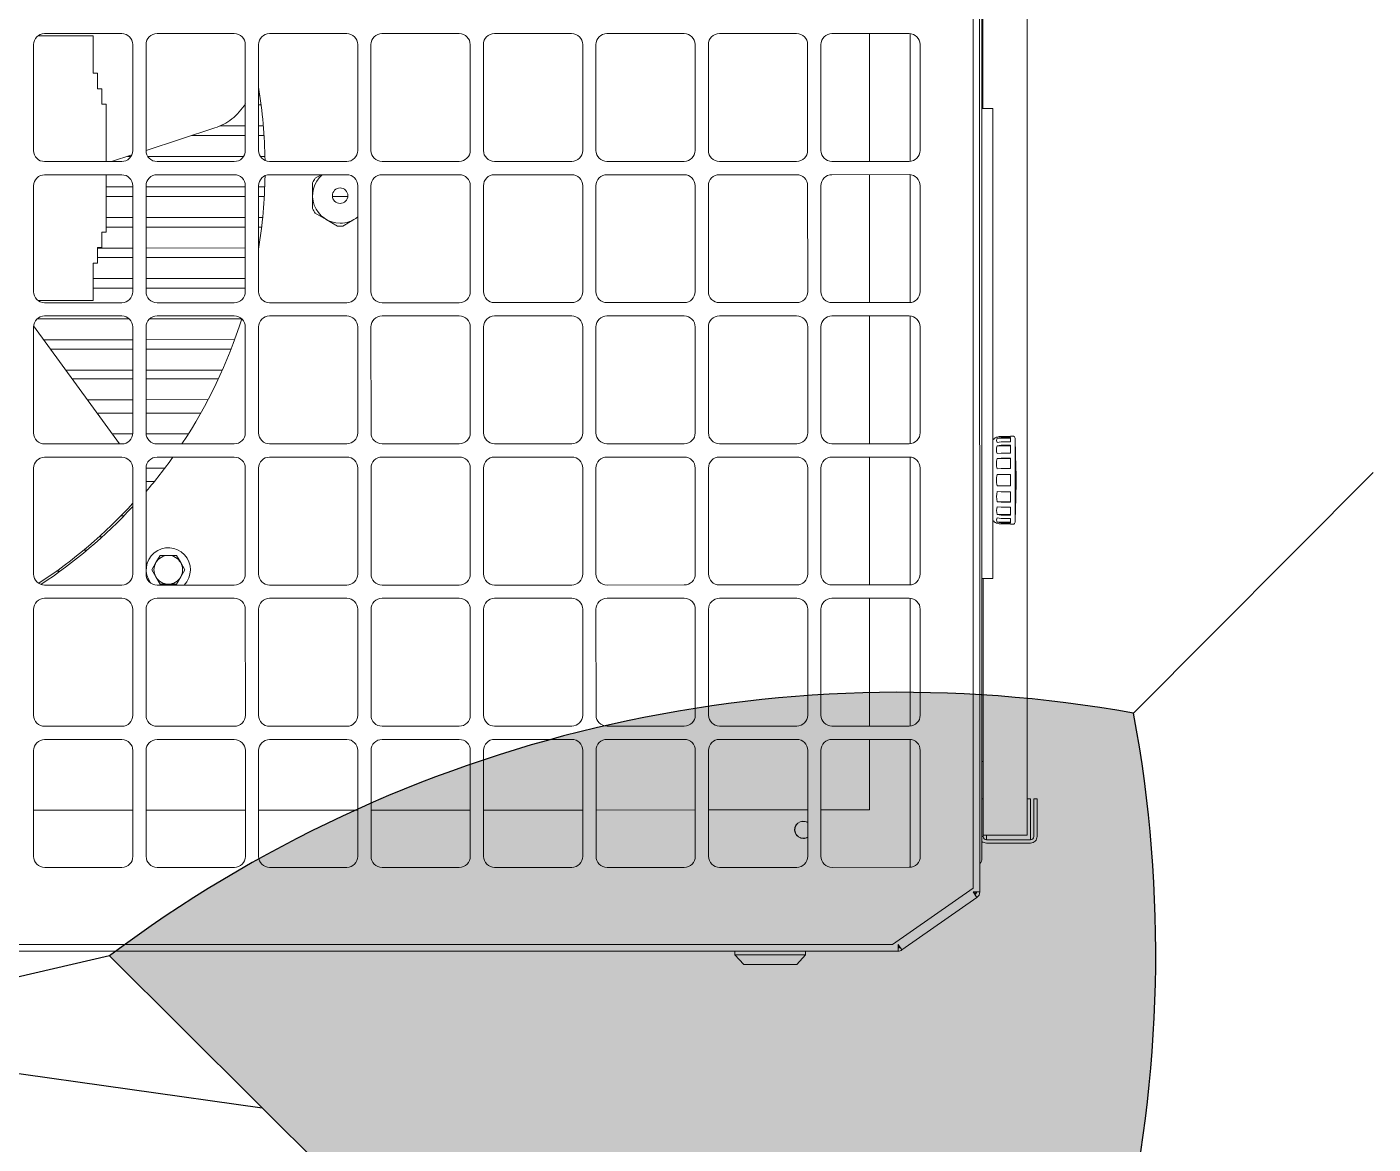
# Model space of a CAD drawing. Header units: millimetres. Extents: x 1322820 to 1391563, y 1051909 to 1098256.
# Drawn here: x 1362801 to 1363405, y 1086597 to 1087098 of the extents above; entities that cross this region are included whole.
import ezdxf

# ---------------------------------------------------------------- set-up
doc = ezdxf.new("R2010")
doc.units = ezdxf.units.MM
doc.header["$MEASUREMENT"] = 0
doc.layers.get('0').update_dxf_attribs({"true_color": 0x787878})
doc.layers.add('ELECTRICE', color=1, linetype='Continuous')
doc.layers.add('Gaz-deviere', color=7, linetype='Continuous')
doc.layers.add('instalatii - echipamente_Pen_No__21', color=7, linetype='Continuous', lineweight=20, true_color=0x787878)

# ---------------------------------------------------------------- blocks, each defined once
blk = doc.blocks.new('terasa')
at = {"layer": 'instalatii - echipamente_Pen_No__21', "linetype": 'Continuous', "lineweight": 20}
for p, q in [((1363225.492, 1087357.721), (1363225.586, 1086712.095)), ((1363228.554, 1086710.34), (1363228.459, 1087359.127)), ((1363228.554, 1086710.34), (1363228.459, 1087359.127)), ((1363229.54, 1086725.348), (1363229.45, 1087344.469)), ((1363249.726, 1087334.087), (1363249.814, 1086735.736)), ((1363229.955, 1087268.958), (1363229.986, 1087061.612)), ((1362830.915, 1087094.191), (1362806.19, 1087094.187)), ((1362809.157, 1087095.177), (1362843.772, 1087095.182)), ((1362830.916, 1087090.235), (1362830.915, 1087094.191)), ((1362859.596, 1087095.184), (1362894.212, 1087095.189)), ((1362910.036, 1087095.192), (1362944.651, 1087095.197)), ((1362960.475, 1087095.199), (1362995.091, 1087095.204)), ((1363010.915, 1087095.206), (1363045.53, 1087095.211)), ((1363061.355, 1087095.214), (1363095.97, 1087095.219)), ((1363111.794, 1087095.221), (1363146.409, 1087095.226)), ((1363162.234, 1087095.229), (1363196.849, 1087095.234)), ((1363179.047, 1087095.231), (1363179.055, 1087037.868)), ((1363197.352, 1087037.896), (1363197.344, 1087095.209)), ((1362804.219, 1087042.759), (1362804.212, 1087090.231)), ((1362830.916, 1087090.235), (1362830.918, 1087077.378)), ((1362848.718, 1087090.238), (1362848.725, 1087042.765)), ((1362854.659, 1087042.766), (1362854.652, 1087090.238)), ((1362899.157, 1087090.245), (1362899.164, 1087042.772)), ((1362905.098, 1087042.773), (1362905.091, 1087090.246)), ((1362949.597, 1087090.252), (1362949.604, 1087042.78)), ((1362955.538, 1087042.781), (1362955.531, 1087090.253)), ((1363000.037, 1087090.26), (1363000.043, 1087042.787)), ((1363005.978, 1087042.788), (1363005.971, 1087090.261)), ((1363050.476, 1087090.267), (1363050.483, 1087042.795)), ((1363056.417, 1087042.795), (1363056.41, 1087090.268)), ((1363100.916, 1087090.274), (1363100.923, 1087042.802)), ((1363106.857, 1087042.803), (1363106.85, 1087090.275)), ((1363151.355, 1087090.282), (1363151.362, 1087042.809)), ((1363157.296, 1087042.81), (1363157.289, 1087090.283)), ((1363201.795, 1087090.289), (1363201.802, 1087042.817)), ((1362830.918, 1087077.378), (1362832.896, 1087077.378)), ((1362832.896, 1087077.378), (1362832.897, 1087070.455)), ((1362832.897, 1087070.455), (1362834.875, 1087070.455)), ((1362834.875, 1087070.455), (1362834.876, 1087063.532)), ((1362905.095, 1087067.548), (1362905.659, 1087067.548)), ((1362836.854, 1087063.533), (1362834.876, 1087063.532)), ((1362836.857, 1087037.818), (1362836.854, 1087063.533)), ((1362906.253, 1087063.246), (1362905.095, 1087063.246)), ((1363229.491, 1087061.612), (1363234.436, 1087061.613)), ((1363234.437, 1087056.668), (1363234.436, 1087061.613)), ((1363234.466, 1086855.898), (1363234.437, 1087056.668)), ((1362885.577, 1087052.893), (1362854.659, 1087042.842)), ((1362899.163, 1087049.547), (1362875.273, 1087049.544)), ((1362887.784, 1087053.848), (1362899.163, 1087053.849)), ((1362905.097, 1087053.85), (1362907.256, 1087053.851)), ((1362907.581, 1087049.548), (1362905.097, 1087049.548)), ((1362843.78, 1087037.819), (1362809.165, 1087037.814)), ((1362848.308, 1087040.778), (1362839.205, 1087037.819)), ((1362846.358, 1087040.144), (1362847.974, 1087040.144)), ((1362855.411, 1087040.145), (1362898.413, 1087040.151)), ((1362894.22, 1087037.827), (1362859.605, 1087037.822)), ((1362905.85, 1087040.153), (1362908.003, 1087040.153)), ((1362944.66, 1087037.834), (1362910.044, 1087037.829)), ((1362995.099, 1087037.841), (1362960.484, 1087037.836)), ((1363045.539, 1087037.849), (1363010.923, 1087037.844)), ((1363095.978, 1087037.856), (1363061.363, 1087037.851)), ((1363146.418, 1087037.864), (1363111.802, 1087037.858)), ((1363196.857, 1087037.871), (1363162.242, 1087037.866)), ((1362809.166, 1087031.88), (1362843.781, 1087031.885)), ((1362836.862, 1087006.17), (1362836.858, 1087031.884)), ((1362859.606, 1087031.888), (1362894.221, 1087031.893)), ((1362910.045, 1087031.895), (1362944.66, 1087031.9)), ((1362930.504, 1087030.317), (1362933.233, 1087031.893)), ((1362960.485, 1087031.902), (1362995.1, 1087031.907)), ((1363010.924, 1087031.91), (1363045.54, 1087031.915)), ((1363061.364, 1087031.917), (1363095.979, 1087031.922)), ((1363111.803, 1087031.924), (1363146.419, 1087031.929)), ((1363162.243, 1087031.932), (1363196.858, 1087031.937)), ((1363179.056, 1087031.934), (1363179.064, 1086974.572)), ((1363197.361, 1086974.599), (1363197.353, 1087031.912)), ((1362804.229, 1086979.462), (1362804.222, 1087026.934)), ((1362836.859, 1087026.445), (1362848.727, 1087026.446)), ((1362848.727, 1087026.941), (1362848.734, 1086979.468)), ((1362854.668, 1086979.469), (1362854.661, 1087026.942)), ((1362854.661, 1087026.447), (1362899.167, 1087026.454)), ((1362899.167, 1087026.948), (1362899.174, 1086979.476)), ((1362905.108, 1086979.477), (1362905.101, 1087026.949)), ((1362905.101, 1087026.455), (1362907.91, 1087026.455)), ((1362929.332, 1087022.502), (1362929.331, 1087028.285)), ((1362949.606, 1087026.956), (1362949.613, 1086979.483)), ((1362955.547, 1086979.484), (1362955.54, 1087026.957)), ((1363000.046, 1087026.963), (1363000.053, 1086979.491)), ((1363005.987, 1086979.491), (1363005.98, 1087026.964)), ((1363050.485, 1087026.97), (1363050.492, 1086979.498)), ((1363056.426, 1086979.499), (1363056.419, 1087026.971)), ((1363100.925, 1087026.978), (1363100.932, 1086979.505)), ((1363106.866, 1086979.506), (1363106.859, 1087026.979)), ((1363151.364, 1087026.985), (1363151.371, 1086979.513)), ((1363157.305, 1086979.514), (1363157.299, 1087026.986)), ((1363201.804, 1087026.993), (1363201.811, 1086979.52)), ((1362848.728, 1087022.144), (1362836.86, 1087022.142)), ((1362899.167, 1087022.152), (1362854.662, 1087022.145)), ((1362907.707, 1087022.153), (1362905.101, 1087022.152)), ((1362929.333, 1087016.719), (1362929.332, 1087022.502)), ((1362945.139, 1087022.158), (1362938.251, 1087022.157)), ((1362836.861, 1087012.747), (1362848.729, 1087012.749)), ((1362854.663, 1087012.749), (1362899.169, 1087012.756)), ((1362905.103, 1087012.757), (1362906.974, 1087012.757)), ((1362935.515, 1087011.797), (1362930.506, 1087014.687)), ((1362949.558, 1087012.769), (1362947.878, 1087011.798)), ((1362848.73, 1087008.446), (1362836.862, 1087008.445)), ((1362899.169, 1087008.454), (1362854.664, 1087008.447)), ((1362906.505, 1087008.455), (1362905.103, 1087008.455)), ((1362940.524, 1087008.906), (1362935.515, 1087011.797)), ((1362947.878, 1087011.798), (1362942.87, 1087008.906)), ((1362836.862, 1087006.17), (1362834.884, 1087006.17)), ((1362834.884, 1087006.17), (1362834.885, 1086999.247)), ((1362834.885, 1086999.247), (1362832.907, 1086999.246)), ((1362832.907, 1086999.246), (1362832.908, 1086992.323)), ((1362832.907, 1086999.048), (1362848.731, 1086999.051)), ((1362848.732, 1086994.749), (1362832.908, 1086994.746)), ((1362854.665, 1086999.052), (1362899.171, 1086999.058)), ((1362899.171, 1086994.756), (1362854.666, 1086994.749)), ((1362905.105, 1086999.059), (1362905.186, 1086999.059)), ((1362832.908, 1086992.323), (1362830.93, 1086992.323)), ((1362830.932, 1086979.466), (1362830.93, 1086992.323)), ((1362830.931, 1086985.35), (1362848.733, 1086985.353)), ((1362854.667, 1086985.354), (1362899.173, 1086985.36)), ((1362848.734, 1086981.051), (1362830.932, 1086981.048)), ((1362830.932, 1086975.51), (1362830.932, 1086979.466)), ((1362899.173, 1086981.058), (1362854.668, 1086981.052)), ((1362806.207, 1086975.506), (1362830.932, 1086975.51)), ((1362843.79, 1086974.523), (1362809.174, 1086974.518)), ((1362894.229, 1086974.53), (1362859.614, 1086974.525)), ((1362944.669, 1086974.537), (1362910.053, 1086974.532)), ((1362995.108, 1086974.545), (1362960.493, 1086974.54)), ((1363045.548, 1086974.552), (1363010.933, 1086974.547)), ((1363095.988, 1086974.559), (1363061.372, 1086974.554)), ((1363146.427, 1086974.567), (1363111.812, 1086974.562)), ((1363196.867, 1086974.574), (1363162.251, 1086974.569)), ((1362847.062, 1086967.353), (1362805.905, 1086967.347)), ((1362809.175, 1086968.583), (1362843.791, 1086968.589)), ((1362897.501, 1086967.36), (1362856.344, 1086967.354)), ((1362859.615, 1086968.591), (1362894.23, 1086968.596)), ((1362910.054, 1086968.598), (1362944.67, 1086968.603)), ((1362960.494, 1086968.606), (1362995.109, 1086968.611)), ((1363010.933, 1086968.613), (1363045.549, 1086968.618)), ((1363061.373, 1086968.62), (1363095.988, 1086968.625)), ((1363111.813, 1086968.628), (1363146.428, 1086968.633)), ((1363162.252, 1086968.635), (1363196.868, 1086968.64)), ((1363179.065, 1086968.638), (1363179.074, 1086911.275)), ((1363197.37, 1086911.302), (1363197.362, 1086968.615)), ((1362804.238, 1086916.165), (1362804.231, 1086963.638)), ((1362804.254, 1086964.119), (1362842.695, 1086911.226)), ((1362848.736, 1086963.644), (1362848.743, 1086916.172)), ((1362854.677, 1086916.173), (1362854.67, 1086963.645)), ((1362899.176, 1086963.652), (1362899.183, 1086916.179)), ((1362905.117, 1086916.18), (1362905.11, 1086963.652)), ((1362949.615, 1086963.659), (1362949.622, 1086916.186)), ((1362955.557, 1086916.187), (1362955.55, 1086963.66)), ((1363000.055, 1086963.666), (1363000.062, 1086916.194)), ((1363005.996, 1086916.195), (1363005.989, 1086963.667)), ((1363050.495, 1086963.674), (1363050.502, 1086916.201)), ((1363056.436, 1086916.202), (1363056.429, 1086963.675)), ((1363100.934, 1086963.681), (1363100.941, 1086916.209)), ((1363106.875, 1086916.209), (1363106.868, 1086963.682)), ((1363151.374, 1086963.688), (1363151.381, 1086916.216)), ((1363157.315, 1086916.217), (1363157.308, 1086963.689)), ((1363201.813, 1086963.696), (1363201.82, 1086916.223)), ((1362808.737, 1086957.952), (1362848.737, 1086957.957)), ((1362848.738, 1086953.655), (1362811.863, 1086953.65)), ((1362854.671, 1086957.958), (1362894.434, 1086957.964)), ((1362892.808, 1086953.662), (1362854.672, 1086953.656)), ((1362818.691, 1086944.255), (1362848.739, 1086944.26)), ((1362848.74, 1086940.452), (1362821.458, 1086940.448)), ((1362854.673, 1086944.26), (1362888.898, 1086944.265)), ((1362887.167, 1086940.457), (1362854.674, 1086940.453)), ((1362828.285, 1086931.053), (1362848.741, 1086931.056)), ((1362854.675, 1086931.057), (1362882.52, 1086931.061)), ((1362848.742, 1086925.073), (1362832.634, 1086925.07)), ((1362879.266, 1086925.077), (1362854.676, 1086925.074)), ((1362843.799, 1086911.226), (1362809.184, 1086911.221)), ((1362839.461, 1086915.676), (1362848.719, 1086915.677)), ((1362854.702, 1086915.678), (1362873.662, 1086915.681)), ((1362894.239, 1086911.233), (1362859.623, 1086911.228)), ((1362944.678, 1086911.241), (1362910.063, 1086911.236)), ((1362995.118, 1086911.248), (1362960.502, 1086911.243)), ((1363045.557, 1086911.255), (1363010.942, 1086911.25)), ((1363095.997, 1086911.263), (1363061.381, 1086911.258)), ((1363146.436, 1086911.27), (1363111.821, 1086911.265)), ((1363196.876, 1086911.278), (1363162.261, 1086911.272)), ((1363236.031, 1086914.25), (1363236.393, 1086914.25)), ((1363236.393, 1086913.728), (1363238.186, 1086914.042)), ((1363236.393, 1086913.728), (1363242.37, 1086913.729)), ((1363238.186, 1086912.15), (1363236.393, 1086911.836)), ((1363236.393, 1086910.35), (1363238.187, 1086910.59)), ((1363236.393, 1086910.35), (1363242.371, 1086910.351)), ((1363242.37, 1086914.591), (1363238.186, 1086914.59)), ((1363238.186, 1086914.042), (1363242.37, 1086914.043)), ((1363242.37, 1086912.15), (1363238.186, 1086912.15)), ((1363238.187, 1086910.59), (1363242.371, 1086910.591)), ((1363242.37, 1086914.591), (1363242.37, 1086914.746)), ((1363242.37, 1086914.746), (1363243.359, 1086914.746)), ((1363242.37, 1086914.043), (1363242.37, 1086912.15)), ((1363242.371, 1086910.591), (1363242.371, 1086907.094)), ((1363244.348, 1086913.757), (1363244.354, 1086876.175)), ((1363244.348, 1086913.757), (1363244.573, 1086906.317)), ((1362809.184, 1086905.287), (1362843.8, 1086905.292)), ((1362859.624, 1086905.294), (1362894.239, 1086905.299)), ((1362910.064, 1086905.302), (1362944.679, 1086905.307)), ((1362960.503, 1086905.309), (1362995.119, 1086905.314)), ((1363010.943, 1086905.316), (1363045.558, 1086905.321)), ((1363061.382, 1086905.324), (1363095.998, 1086905.329)), ((1363111.822, 1086905.331), (1363146.437, 1086905.336)), ((1363162.261, 1086905.338), (1363196.877, 1086905.343)), ((1363179.075, 1086905.341), (1363179.083, 1086847.978)), ((1363197.38, 1086848.006), (1363197.371, 1086905.319)), ((1363238.187, 1086907.094), (1363236.394, 1086906.853)), ((1363236.394, 1086904.629), (1363238.188, 1086904.759)), ((1363236.394, 1086904.629), (1363242.371, 1086904.63)), ((1363242.371, 1086907.094), (1363238.187, 1086907.094)), ((1363238.188, 1086904.759), (1363242.371, 1086904.76)), ((1363242.371, 1086904.76), (1363242.372, 1086900.191)), ((1363244.622, 1086904.433), (1363244.57, 1086906.317)), ((1363244.664, 1086903.204), (1363244.622, 1086904.433)), ((1362804.247, 1086852.868), (1362804.24, 1086900.341)), ((1362848.746, 1086900.347), (1362848.753, 1086852.875)), ((1362854.687, 1086852.876), (1362854.68, 1086900.348)), ((1362854.68, 1086900.299), (1362863.048, 1086900.3)), ((1362899.185, 1086900.355), (1362899.192, 1086852.882)), ((1362905.126, 1086852.883), (1362905.119, 1086900.356)), ((1362949.625, 1086900.362), (1362949.632, 1086852.89)), ((1362955.566, 1086852.891), (1362955.559, 1086900.363)), ((1363000.064, 1086900.37), (1363000.071, 1086852.897)), ((1363006.005, 1086852.898), (1363005.998, 1086900.37)), ((1363050.504, 1086900.377), (1363050.511, 1086852.904)), ((1363056.445, 1086852.905), (1363056.438, 1086900.378)), ((1363100.943, 1086900.384), (1363100.95, 1086852.912)), ((1363106.884, 1086852.913), (1363106.878, 1086900.385)), ((1363151.383, 1086900.392), (1363151.39, 1086852.919)), ((1363157.324, 1086852.92), (1363157.317, 1086900.393)), ((1363201.823, 1086900.399), (1363201.829, 1086852.927)), ((1363238.188, 1086900.191), (1363236.395, 1086900.061)), ((1363242.372, 1086900.191), (1363238.188, 1086900.191)), ((1363244.532, 1086901.265), (1363244.654, 1086899.811)), ((1363244.667, 1086903.204), (1363244.916, 1086894.966)), ((1362858.377, 1086894.316), (1362854.681, 1086894.315)), ((1363236.395, 1086897.437), (1363238.189, 1086897.437)), ((1363238.189, 1086892.492), (1363236.396, 1086892.492)), ((1363238.189, 1086897.437), (1363242.372, 1086897.438)), ((1363242.373, 1086892.493), (1363238.189, 1086892.492)), ((1363242.372, 1086897.438), (1363242.373, 1086892.493)), ((1363244.681, 1086891.808), (1363244.624, 1086888.211)), ((1363244.652, 1086891.304), (1363244.681, 1086891.808)), ((1363244.916, 1086894.966), (1363244.66, 1086886.403)), ((1363236.396, 1086889.869), (1363238.19, 1086889.739)), ((1363238.19, 1086889.739), (1363242.374, 1086889.74)), ((1363242.374, 1086889.74), (1363242.374, 1086885.171)), ((1363244.549, 1086882.687), (1363244.656, 1086886.286)), ((1363244.555, 1086889.658), (1363244.578, 1086890.047)), ((1363244.624, 1086888.211), (1363244.555, 1086889.658)), ((1363236.397, 1086885.3), (1363242.374, 1086885.301)), ((1363238.19, 1086885.17), (1363236.397, 1086885.3)), ((1363236.397, 1086883.076), (1363238.191, 1086882.836)), ((1363242.374, 1086885.171), (1363238.19, 1086885.17)), ((1363238.191, 1086882.836), (1363242.375, 1086882.837)), ((1363242.375, 1086882.837), (1363242.375, 1086879.34)), ((1363244.549, 1086882.687), (1363244.354, 1086876.175)), ((1362844.727, 1086878.935), (1362843.292, 1086878.935)), ((1363236.036, 1086875.679), (1363236.398, 1086875.679)), ((1363236.398, 1086879.579), (1363242.375, 1086879.58)), ((1363238.191, 1086879.339), (1363236.398, 1086879.579)), ((1363236.398, 1086878.093), (1363238.191, 1086877.78)), ((1363236.398, 1086876.201), (1363242.376, 1086876.202)), ((1363238.192, 1086875.887), (1363236.398, 1086876.201)), ((1363242.375, 1086879.34), (1363238.191, 1086879.339)), ((1363238.191, 1086877.78), (1363242.375, 1086877.78)), ((1363242.376, 1086875.888), (1363238.192, 1086875.887)), ((1363238.192, 1086875.34), (1363242.376, 1086875.34)), ((1363242.375, 1086877.78), (1363242.376, 1086875.888)), ((1363242.376, 1086875.185), (1363242.376, 1086875.34)), ((1363243.365, 1086875.185), (1363242.376, 1086875.185)), ((1362833.498, 1086869.538), (1362835.011, 1086869.538)), ((1362828.162, 1086863.553), (1362826.576, 1086863.553)), ((1362857.233, 1086854.775), (1362859.088, 1086857.99)), ((1362859.088, 1086857.99), (1362860.943, 1086861.204)), ((1362860.943, 1086861.204), (1362864.655, 1086861.205)), ((1362864.655, 1086861.205), (1362868.366, 1086861.205)), ((1362868.366, 1086861.205), (1362870.222, 1086857.991)), ((1362870.222, 1086857.991), (1362872.079, 1086854.777)), ((1363234.467, 1086850.953), (1363234.466, 1086855.898)), ((1362814.407, 1086854.156), (1362816.144, 1086854.156)), ((1362859.089, 1086851.561), (1362857.233, 1086854.775)), ((1362860.945, 1086848.347), (1362859.089, 1086851.561)), ((1362870.223, 1086851.563), (1362868.368, 1086848.348)), ((1362872.079, 1086854.777), (1362870.223, 1086851.563)), ((1363229.522, 1086850.953), (1363234.467, 1086850.953)), ((1363230.017, 1086850.953), (1363230.033, 1086735.733)), ((1362843.808, 1086847.929), (1362809.193, 1086847.924)), ((1362894.248, 1086847.937), (1362859.632, 1086847.932)), ((1362864.657, 1086848.348), (1362860.945, 1086848.347)), ((1362868.368, 1086848.348), (1362864.657, 1086848.348)), ((1362944.687, 1086847.944), (1362910.072, 1086847.939)), ((1362995.127, 1086847.951), (1362960.512, 1086847.946)), ((1363045.566, 1086847.959), (1363010.951, 1086847.954)), ((1363096.006, 1086847.966), (1363061.391, 1086847.961)), ((1363146.446, 1086847.973), (1363111.83, 1086847.968)), ((1363196.885, 1086847.981), (1363162.27, 1086847.976)), ((1362809.194, 1086841.99), (1362843.809, 1086841.995)), ((1362859.633, 1086841.997), (1362894.249, 1086842.003)), ((1362910.073, 1086842.005), (1362944.688, 1086842.01)), ((1362960.512, 1086842.012), (1362995.128, 1086842.017)), ((1363010.952, 1086842.02), (1363045.567, 1086842.025)), ((1363061.392, 1086842.027), (1363096.007, 1086842.032)), ((1363111.831, 1086842.034), (1363146.446, 1086842.039)), ((1363162.271, 1086842.042), (1363196.886, 1086842.047)), ((1363179.084, 1086842.044), (1363179.092, 1086784.682)), ((1363197.389, 1086784.709), (1363197.381, 1086842.022)), ((1362804.256, 1086789.572), (1362804.249, 1086837.044)), ((1362848.755, 1086837.051), (1362848.762, 1086789.578)), ((1362854.696, 1086789.579), (1362854.689, 1086837.052)), ((1362899.194, 1086837.058), (1362899.201, 1086789.586)), ((1362905.135, 1086789.587), (1362905.129, 1086837.059)), ((1362949.634, 1086837.066), (1362949.641, 1086789.593)), ((1362955.575, 1086789.594), (1362955.568, 1086837.066)), ((1363000.074, 1086837.073), (1363000.081, 1086789.6)), ((1363006.015, 1086789.601), (1363006.008, 1086837.074)), ((1363050.513, 1086837.08), (1363050.52, 1086789.608)), ((1363056.454, 1086789.609), (1363056.447, 1086837.081)), ((1363100.953, 1086837.088), (1363100.96, 1086789.615)), ((1363106.894, 1086789.616), (1363106.887, 1086837.089)), ((1363151.392, 1086837.095), (1363151.399, 1086789.623)), ((1363157.333, 1086789.623), (1363157.326, 1086837.096)), ((1363201.832, 1086837.102), (1363201.839, 1086789.63)), ((1362843.818, 1086784.632), (1362809.202, 1086784.627)), ((1362894.257, 1086784.64), (1362859.642, 1086784.635)), ((1362944.697, 1086784.647), (1362910.081, 1086784.642)), ((1362995.136, 1086784.655), (1362960.521, 1086784.65)), ((1363045.576, 1086784.662), (1363010.96, 1086784.657)), ((1363096.015, 1086784.669), (1363061.4, 1086784.664)), ((1363146.455, 1086784.677), (1363111.839, 1086784.672)), ((1363196.894, 1086784.684), (1363162.279, 1086784.679)), ((1362809.203, 1086778.693), (1362843.818, 1086778.698)), ((1362859.643, 1086778.701), (1362894.258, 1086778.706)), ((1362910.082, 1086778.708), (1362944.697, 1086778.713)), ((1362960.522, 1086778.715), (1362995.137, 1086778.721)), ((1363010.961, 1086778.723), (1363045.577, 1086778.728)), ((1363061.401, 1086778.73), (1363096.016, 1086778.735)), ((1363111.84, 1086778.738), (1363146.456, 1086778.743)), ((1363162.28, 1086778.745), (1363196.895, 1086778.75)), ((1363179.093, 1086778.747), (1363179.098, 1086747.099)), ((1363197.398, 1086721.412), (1363197.39, 1086778.725)), ((1362804.266, 1086726.275), (1362804.259, 1086773.748)), ((1362848.764, 1086773.754), (1362848.771, 1086726.282)), ((1362854.705, 1086726.282), (1362854.698, 1086773.755)), ((1362899.204, 1086773.761), (1362899.211, 1086726.289)), ((1362905.145, 1086726.29), (1362905.138, 1086773.762)), ((1362949.643, 1086773.769), (1362949.65, 1086726.296)), ((1362955.584, 1086726.297), (1362955.577, 1086773.77)), ((1363000.083, 1086773.776), (1363000.09, 1086726.304)), ((1363006.024, 1086726.305), (1363006.017, 1086773.777)), ((1363050.522, 1086773.784), (1363050.529, 1086726.311)), ((1363056.463, 1086726.312), (1363056.456, 1086773.784)), ((1363100.962, 1086773.791), (1363100.969, 1086726.318)), ((1363106.903, 1086726.319), (1363106.896, 1086773.792)), ((1363151.402, 1086773.798), (1363151.408, 1086726.326)), ((1363157.343, 1086726.327), (1363157.336, 1086773.799)), ((1363201.841, 1086773.806), (1363201.848, 1086726.333)), ((1363230.029, 1086768.865), (1363229.534, 1086768.865)), ((1362848.768, 1086747.051), (1362804.263, 1086747.044)), ((1362899.208, 1086747.058), (1362854.702, 1086747.052)), ((1362949.647, 1086747.066), (1362905.142, 1086747.059)), ((1363000.087, 1086747.073), (1362955.581, 1086747.066)), ((1363050.526, 1086747.08), (1363006.021, 1086747.074)), ((1363100.966, 1086747.088), (1363056.46, 1086747.081)), ((1363151.405, 1086747.095), (1363106.9, 1086747.089)), ((1363174.153, 1086747.098), (1363157.339, 1086747.096)), ((1363179.098, 1086747.099), (1363174.153, 1086747.098)), ((1363229.537, 1086752.052), (1363230.031, 1086752.052)), ((1363251.295, 1086752.055), (1363249.811, 1086752.054)), ((1363251.297, 1086735.241), (1363251.295, 1086752.055)), ((1363254.262, 1086752.055), (1363252.778, 1086752.055)), ((1363252.778, 1086752.055), (1363252.779, 1086747.11)), ((1363252.781, 1086735.242), (1363252.779, 1086747.11)), ((1363254.263, 1086747.11), (1363254.262, 1086752.055)), ((1363254.264, 1086735.242), (1363254.263, 1086747.11)), ((1363229.539, 1086735.238), (1363230.034, 1086735.238)), ((1363230.033, 1086735.733), (1363249.814, 1086735.736)), ((1363230.034, 1086735.238), (1363230.033, 1086735.733)), ((1363231.517, 1086735.733), (1363231.517, 1086735.239)), ((1363231.517, 1086733.755), (1363231.517, 1086735.239)), ((1363251.297, 1086735.241), (1363251.297, 1086733.758)), ((1363231.517, 1086733.755), (1363251.297, 1086733.758)), ((1363231.517, 1086732.272), (1363251.298, 1086732.274)), ((1362843.827, 1086721.336), (1362809.211, 1086721.331)), ((1362894.266, 1086721.343), (1362859.651, 1086721.338)), ((1362944.706, 1086721.351), (1362910.09, 1086721.345)), ((1362995.145, 1086721.358), (1362960.53, 1086721.353)), ((1363045.585, 1086721.365), (1363010.97, 1086721.36)), ((1363096.025, 1086721.373), (1363061.409, 1086721.368)), ((1363146.464, 1086721.38), (1363111.849, 1086721.375)), ((1363196.904, 1086721.387), (1363162.288, 1086721.382)), ((1363225.586, 1086712.095), (1363189.392, 1086686.771)), ((1363193.64, 1086684.341), (1363227.289, 1086707.91)), ((1363193.64, 1086684.341), (1363227.289, 1086707.91)), ((1363225.587, 1086710.34), (1363228.554, 1086710.34)), ((1363227.289, 1086707.91), (1363225.587, 1086710.34)), ((1363189.392, 1086686.771), (1362362.777, 1086686.65)), ((1363191.938, 1086686.771), (1363193.64, 1086684.341)), ((1363191.938, 1086683.804), (1363191.938, 1086686.771)), ((1363191.689, 1086683.804), (1362360.481, 1086683.683)), ((1362779.055, 1086683.744), (1363191.938, 1086683.804)), ((1362779.055, 1086683.744), (1363191.938, 1086683.804)), ((1363118.774, 1086682.211), (1363118.774, 1086683.794)), ((1363118.774, 1086682.211), (1363150.422, 1086682.216)), ((1363122.731, 1086677.86), (1363118.774, 1086682.211)), ((1363150.422, 1086682.216), (1363146.467, 1086677.864)), ((1363150.422, 1086683.798), (1363150.422, 1086682.216)), ((1363191.938, 1086686.415), (1363192.614, 1086685.451)), ((1363122.731, 1086677.86), (1363146.467, 1086677.864))]:
    blk.add_line(p, q, dxfattribs=at)
blk.add_circle((1362941.695, 1087022.504), 3.462, dxfattribs=at)
for centre, radius, start, end in [((1362809.157, 1087090.232), 4.945, 90.008379, 180.008379), ((1362843.773, 1087090.237), 4.945, 0.008379, 90.008379), ((1362859.597, 1087090.239), 4.945, 90.008379, 180.008379), ((1362894.212, 1087090.244), 4.945, 0.00838, 90.00838), ((1362910.037, 1087090.247), 4.945, 90.008379, 180.008379), ((1362944.652, 1087090.252), 4.945, 0.00838, 90.00838), ((1362960.476, 1087090.254), 4.945, 90.008379, 180.008378), ((1362995.091, 1087090.259), 4.945, 0.00838, 90.00838), ((1363010.916, 1087090.261), 4.945, 90.008379, 180.008379), ((1363045.531, 1087090.266), 4.945, 0.008379, 90.008379), ((1363061.355, 1087090.269), 4.945, 90.00838, 180.008379), ((1363095.971, 1087090.274), 4.945, 0.008379, 90.008379), ((1363111.795, 1087090.276), 4.945, 90.008379, 180.00838), ((1363146.41, 1087090.281), 4.945, 0.008379, 90.008379), ((1363162.234, 1087090.283), 4.945, 90.008379, 180.00838), ((1363196.85, 1087090.289), 4.945, 0.008379, 90.008379), ((1362684.55, 1087034.829), 223.516, 0.877711, 9.354376), ((1362877.933, 1087076.407), 24.725, 307.921403, 329.418903), ((1362877.933, 1087076.407), 24.725, 288.00838, 307.921403), ((1362809.164, 1087042.759), 4.945, 180.008379, 270.008379), ((1362843.78, 1087042.764), 4.945, 270.008378, 0.008379), ((1362859.604, 1087042.767), 4.945, 180.00838, 270.008379), ((1362894.219, 1087042.772), 4.945, 270.008379, 0.00838), ((1362910.043, 1087042.774), 4.945, 180.00838, 270.008379), ((1362944.659, 1087042.779), 4.945, 270.008379, 0.00838), ((1362960.483, 1087042.781), 4.945, 180.008379, 270.008379), ((1362995.098, 1087042.786), 4.945, 270.008379, 0.00838), ((1363010.923, 1087042.789), 4.945, 180.00838, 270.008379), ((1363045.538, 1087042.794), 4.945, 270.008379, 0.008379), ((1363061.362, 1087042.796), 4.945, 180.00838, 270.008379), ((1363095.978, 1087042.801), 4.945, 270.008379, 0.008379), ((1363111.802, 1087042.804), 4.945, 180.008379, 270.008379), ((1363146.417, 1087042.809), 4.945, 270.008379, 0.008379), ((1363162.241, 1087042.811), 4.945, 180.008379, 270.008379), ((1363196.857, 1087042.816), 4.945, 270.008379, 0.008379), ((1362809.167, 1087026.935), 4.945, 90.008379, 180.00838), ((1362843.782, 1087026.94), 4.945, 0.008379, 90.008379), ((1362859.606, 1087026.942), 4.945, 90.008379, 180.00838), ((1362894.222, 1087026.948), 4.945, 0.008379, 90.008379), ((1362910.046, 1087026.95), 4.945, 90.008379, 180.00838), ((1362684.55, 1087034.829), 223.516, 350.662382, 359.139065), ((1362941.695, 1087022.504), 12.363, 130.543935, 270.008379), ((1362944.661, 1087026.955), 4.945, 0.008379, 90.008379), ((1362960.485, 1087026.957), 4.945, 90.008379, 180.00838), ((1362995.101, 1087026.962), 4.945, 0.008379, 90.008379), ((1363010.925, 1087026.965), 4.945, 90.008379, 180.008379), ((1363045.54, 1087026.97), 4.945, 0.00838, 90.00838), ((1363061.364, 1087026.972), 4.945, 90.008379, 180.008379), ((1363095.98, 1087026.977), 4.945, 0.00838, 90.00838), ((1363111.804, 1087026.979), 4.945, 90.008379, 180.008378), ((1363146.419, 1087026.984), 4.945, 0.008379, 90.008379), ((1363162.244, 1087026.987), 4.945, 90.008379, 180.008378), ((1363196.859, 1087026.992), 4.945, 0.00838, 90.008379), ((1362941.695, 1087022.504), 13.648, 145.077523, 154.939231), ((1362941.695, 1087022.504), 13.648, 205.077525, 214.939233), ((1362941.695, 1087022.504), 12.363, 270.008379, 309.800199), ((1362941.695, 1087022.504), 13.648, 265.077525, 274.939233), ((1362809.174, 1086979.463), 4.945, 180.008379, 270.008379), ((1362843.789, 1086979.468), 4.945, 270.008379, 0.008379), ((1362859.613, 1086979.47), 4.945, 180.008379, 270.008379), ((1362894.229, 1086979.475), 4.945, 270.008379, 0.008379), ((1362910.053, 1086979.477), 4.945, 180.008379, 270.008379), ((1362944.668, 1086979.482), 4.945, 270.008378, 0.008378), ((1362960.492, 1086979.485), 4.945, 180.00838, 270.008379), ((1362995.108, 1086979.49), 4.945, 270.008378, 0.008378), ((1363010.932, 1086979.492), 4.945, 180.00838, 270.008379), ((1363045.547, 1086979.497), 4.945, 270.008379, 0.008379), ((1363061.371, 1086979.499), 4.945, 180.008379, 270.008379), ((1363095.987, 1086979.505), 4.945, 270.008379, 0.008379), ((1363111.811, 1086979.507), 4.945, 180.008378, 270.008379), ((1363146.426, 1086979.512), 4.945, 270.008379, 0.008379), ((1363162.251, 1086979.514), 4.945, 180.008378, 270.008379), ((1363196.866, 1086979.519), 4.945, 270.008379, 0.008379), ((1362809.176, 1086963.638), 4.945, 90.008378, 180.008378), ((1362843.791, 1086963.643), 4.945, 0.008379, 90.008379), ((1362859.615, 1086963.646), 4.945, 90.00838, 180.008378), ((1362684.55, 1087034.829), 223.516, 326.428625, 342.431144), ((1362894.231, 1086963.651), 4.945, 0.00838, 90.008379), ((1362910.055, 1086963.653), 4.945, 90.008379, 180.008379), ((1362944.67, 1086963.658), 4.945, 0.008378, 90.008379), ((1362960.495, 1086963.661), 4.945, 90.008379, 180.008379), ((1362995.11, 1086963.666), 4.945, 0.008378, 90.008379), ((1363010.934, 1086963.668), 4.945, 90.008379, 180.008379), ((1363045.55, 1086963.673), 4.945, 0.008378, 90.008379), ((1363061.374, 1086963.675), 4.945, 90.008379, 180.008379), ((1363095.989, 1086963.68), 4.945, 0.008378, 90.008379), ((1363111.813, 1086963.683), 4.945, 90.008379, 180.008379), ((1363146.429, 1086963.688), 4.945, 0.008379, 90.00838), ((1363162.253, 1086963.69), 4.945, 90.008379, 180.008379), ((1363196.868, 1086963.695), 4.945, 0.00838, 90.00838), ((1362809.183, 1086916.166), 4.945, 180.008378, 270.008379), ((1362843.798, 1086916.171), 4.945, 270.008379, 0.008379), ((1362859.622, 1086916.173), 4.945, 180.008378, 270.008379), ((1362894.238, 1086916.178), 4.945, 270.008379, 0.008379), ((1362910.062, 1086916.181), 4.945, 180.008378, 270.008379), ((1362944.677, 1086916.186), 4.945, 270.008379, 0.008379), ((1362960.502, 1086916.188), 4.945, 180.00838, 270.008379), ((1362995.117, 1086916.193), 4.945, 270.008379, 0.008379), ((1363010.941, 1086916.195), 4.945, 180.008379, 270.008379), ((1363045.557, 1086916.2), 4.945, 270.00838, 0.008378), ((1363061.381, 1086916.203), 4.945, 180.008379, 270.008379), ((1363095.996, 1086916.208), 4.945, 270.008378, 0.008378), ((1363111.82, 1086916.21), 4.945, 180.00838, 270.008379), ((1363146.436, 1086916.215), 4.945, 270.008379, 0.008379), ((1363162.26, 1086916.218), 4.945, 180.00838, 270.008379), ((1363196.875, 1086916.223), 4.945, 270.008379, 0.00838), ((1363238.187, 1086909.8), 4.945, 115.813383, 138.941143), ((1363240.405, 1086908.602), 4.376, 156.460379, 203.556376), ((1363237.453, 1086912.782), 1.421, 138.26601, 221.750749), ((1363243.359, 1086913.757), 0.989, 0.008376, 90.008376), ((1362809.185, 1086900.342), 4.945, 90.008379, 180.008379), ((1362843.801, 1086900.347), 4.945, 0.00838, 90.008379), ((1362859.625, 1086900.349), 4.945, 90.008379, 180.008379), ((1362684.55, 1087034.829), 223.516, 319.566286, 324.582741), ((1362894.24, 1086900.354), 4.945, 0.00838, 90.008379), ((1362910.064, 1086900.356), 4.945, 90.008378, 180.008378), ((1362944.68, 1086900.362), 4.945, 0.008379, 90.008379), ((1362960.504, 1086900.364), 4.945, 90.008378, 180.008378), ((1362995.119, 1086900.369), 4.945, 0.008379, 90.008379), ((1363010.943, 1086900.371), 4.945, 90.008379, 180.008379), ((1363045.559, 1086900.376), 4.945, 0.008379, 90.008379), ((1363061.383, 1086900.379), 4.945, 90.008379, 180.008379), ((1363095.998, 1086900.384), 4.945, 0.008379, 90.008379), ((1363111.823, 1086900.386), 4.945, 90.008379, 180.008379), ((1363146.438, 1086900.391), 4.945, 0.00838, 90.008379), ((1363162.262, 1086900.393), 4.945, 90.008379, 180.00838), ((1363196.878, 1086900.398), 4.945, 0.008379, 90.008379), ((1363243.358, 1086902.346), 7.328, 161.845577, 198.171181), ((1360878.313, 1086886.018), 2366.269, 0.097548, 0.369193), ((1362022.827, 1086895.878), 1221.833, 359.785511, 0.18447), ((1363243.36, 1086887.585), 7.328, 161.845577, 198.171181), ((1363076.004, 1086887.88), 168.66, 359.458387, 359.469816), ((1362684.55, 1087034.829), 222.527, 303.266683, 317.571722), ((1362684.55, 1087034.829), 223.516, 303.374107, 317.274483), ((1363240.409, 1086881.328), 4.376, 156.46038, 203.556379), ((1363238.191, 1086880.13), 4.945, 221.075613, 244.180799), ((1363237.459, 1086877.147), 1.421, 138.266013, 221.750749), ((1363243.365, 1086876.174), 0.989, 270.008383, 0.00838), ((1362864.656, 1086854.776), 9.89, 316.219991, 216.54705), ((1362864.656, 1086854.776), 6.429, 150.008379, 210.008378), ((1362864.656, 1086854.776), 6.429, 90.008379, 150.008379), ((1362864.656, 1086854.776), 6.429, 30.008379, 90.008379), ((1362864.656, 1086854.776), 6.429, 330.008379, 30.008378), ((1362809.192, 1086852.869), 4.945, 180.00838, 270.00838), ((1362843.808, 1086852.874), 4.945, 270.008379, 0.008379), ((1362859.632, 1086852.877), 4.945, 180.00838, 270.00838), ((1362864.656, 1086854.776), 6.429, 210.008379, 270.008379), ((1362864.656, 1086854.776), 6.429, 270.008379, 330.008379), ((1362894.247, 1086852.882), 4.945, 270.008379, 0.008379), ((1362910.071, 1086852.884), 4.945, 180.008379, 270.008379), ((1362944.687, 1086852.889), 4.945, 270.008379, 0.00838), ((1362960.511, 1086852.891), 4.945, 180.008379, 270.008379), ((1362995.126, 1086852.896), 4.945, 270.008379, 0.00838), ((1363010.95, 1086852.899), 4.945, 180.008379, 270.008379), ((1363045.566, 1086852.904), 4.945, 270.008379, 0.00838), ((1363061.39, 1086852.906), 4.945, 180.008379, 270.008379), ((1363096.005, 1086852.911), 4.945, 270.008379, 0.00838), ((1363111.829, 1086852.913), 4.945, 180.008379, 270.008379), ((1363146.445, 1086852.919), 4.945, 270.008379, 0.00838), ((1363162.269, 1086852.921), 4.945, 180.008379, 270.008379), ((1363196.884, 1086852.926), 4.945, 270.00838, 0.008378), ((1362809.194, 1086837.045), 4.945, 90.008379, 180.008379), ((1362843.81, 1086837.05), 4.945, 0.00838, 90.008379), ((1362859.634, 1086837.052), 4.945, 90.008379, 180.00838), ((1362894.249, 1086837.057), 4.945, 0.008379, 90.008379), ((1362910.074, 1086837.06), 4.945, 90.008379, 180.00838), ((1362944.689, 1086837.065), 4.945, 0.008379, 90.008379), ((1362960.513, 1086837.067), 4.945, 90.008379, 180.00838), ((1362995.129, 1086837.072), 4.945, 0.00838, 90.008379), ((1363010.953, 1086837.075), 4.945, 90.008379, 180.00838), ((1363045.568, 1086837.08), 4.945, 0.00838, 90.008379), ((1363061.392, 1086837.082), 4.945, 90.008378, 180.008379), ((1363096.008, 1086837.087), 4.945, 0.008379, 90.008379), ((1363111.832, 1086837.089), 4.945, 90.008378, 180.008379), ((1363146.447, 1086837.094), 4.945, 0.008379, 90.008379), ((1363162.271, 1086837.097), 4.945, 90.008379, 180.008379), ((1363196.887, 1086837.102), 4.945, 0.008379, 90.008379), ((1362809.201, 1086789.572), 4.945, 180.008379, 270.008379), ((1362843.817, 1086789.578), 4.945, 270.00838, 0.008379), ((1362859.641, 1086789.58), 4.945, 180.008379, 270.008379), ((1362894.256, 1086789.585), 4.945, 270.008379, 0.008379), ((1362910.081, 1086789.587), 4.945, 180.00838, 270.00838), ((1362944.696, 1086789.592), 4.945, 270.008379, 0.008378), ((1362960.52, 1086789.595), 4.945, 180.00838, 270.00838), ((1362995.135, 1086789.6), 4.945, 270.008379, 0.008379), ((1363010.96, 1086789.602), 4.945, 180.008379, 270.00838), ((1363045.575, 1086789.607), 4.945, 270.008379, 0.008379), ((1363061.399, 1086789.609), 4.945, 180.008379, 270.008379), ((1363096.015, 1086789.614), 4.945, 270.008379, 0.008379), ((1363111.839, 1086789.617), 4.945, 180.008379, 270.008379), ((1363146.454, 1086789.622), 4.945, 270.008379, 0.008379), ((1363162.278, 1086789.624), 4.945, 180.008379, 270.008379), ((1363196.894, 1086789.629), 4.945, 270.008379, 0.008379), ((1362809.204, 1086773.748), 4.945, 90.008379, 180.00838), ((1362843.819, 1086773.753), 4.945, 0.008379, 90.008379), ((1362859.643, 1086773.756), 4.945, 90.008379, 180.008379), ((1362894.259, 1086773.761), 4.945, 0.008379, 90.008379), ((1362910.083, 1086773.763), 4.945, 90.008379, 180.008379), ((1362944.698, 1086773.768), 4.945, 0.008379, 90.008379), ((1362960.522, 1086773.77), 4.945, 90.008379, 180.008379), ((1362995.138, 1086773.775), 4.945, 0.008379, 90.008379), ((1363010.962, 1086773.778), 4.945, 90.008379, 180.008379), ((1363045.577, 1086773.783), 4.945, 0.00838, 90.008379), ((1363061.402, 1086773.785), 4.945, 90.008379, 180.008379), ((1363096.017, 1086773.79), 4.945, 0.008378, 90.008379), ((1363111.841, 1086773.793), 4.945, 90.008379, 180.008379), ((1363146.456, 1086773.798), 4.945, 0.008379, 90.008379), ((1363162.281, 1086773.8), 4.945, 90.008379, 180.008379), ((1363196.896, 1086773.805), 4.945, 0.008379, 90.008379), ((1363149.429, 1086738.194), 3.907, 59.588756, 270.00838), ((1363149.429, 1086738.194), 3.808, 58.710967, 270.008379), ((1363149.429, 1086738.194), 3.808, 270.008379, 301.305792), ((1363149.429, 1086738.194), 3.907, 270.008382, 300.428002), ((1363231.517, 1086735.239), 1.484, 180.008379, 270.008381), ((1363251.297, 1086735.241), 1.484, 270.008376, 0.008379), ((1363251.297, 1086735.241), 2.967, 270.008379, 0.00838), ((1363231.517, 1086735.239), 2.967, 228.198065, 270.008379), ((1362809.211, 1086726.276), 4.945, 180.008379, 270.008379), ((1362843.826, 1086726.281), 4.945, 270.008379, 0.008379), ((1362859.65, 1086726.283), 4.945, 180.008379, 270.008379), ((1362894.266, 1086726.288), 4.945, 270.008379, 0.008379), ((1362910.09, 1086726.291), 4.945, 180.008379, 270.008379), ((1362944.705, 1086726.296), 4.945, 270.008379, 0.008379), ((1362960.529, 1086726.298), 4.945, 180.008378, 270.008379), ((1362995.145, 1086726.303), 4.945, 270.00838, 0.008378), ((1363010.969, 1086726.305), 4.945, 180.008378, 270.008379), ((1363045.584, 1086726.31), 4.945, 270.008379, 0.008378), ((1363061.408, 1086726.313), 4.945, 180.008379, 270.00838), ((1363096.024, 1086726.318), 4.945, 270.008379, 0.008379), ((1363111.848, 1086726.32), 4.945, 180.008379, 270.00838), ((1363146.463, 1086726.325), 4.945, 270.008379, 0.008379), ((1363162.288, 1086726.327), 4.945, 180.00838, 270.00838), ((1363196.903, 1086726.332), 4.945, 270.008379, 0.008379), ((1363226.573, 1086725.348), 2.967, 311.818693, 0.008379), ((1363204.42, 1086702.903), 23.129, 15.914229, 18.759755), ((1363225.583, 1086710.512), 1.484, 305.008379, 353.351003), ((1363225.587, 1086710.34), 1.484, 305.008376, 0.008379), ((1363225.587, 1086710.34), 2.967, 305.008378, 0.008379), ((1363191.938, 1086686.771), 1.484, 270.008376, 305.008374), ((1363191.689, 1086686.771), 1.484, 279.677457, 305.008379), ((1363191.938, 1086686.771), 2.967, 270.008379, 305.008378)]:
    blk.add_arc(centre, radius, start, end, dxfattribs=at)
for points, knots in [([(1363238.186, 1086914.59), (1363237.879, 1086914.59), (1363237.57, 1086914.561), (1363237.27, 1086914.503), (1363236.969, 1086914.446), (1363236.677, 1086914.362), (1363236.393, 1086914.25)], [0, 0, 0, 0, 1, 1, 1, 2, 2, 2, 2]), ([(1363236.396, 1086892.492), (1363236.266, 1086892.89), (1363236.177, 1086893.305), (1363236.118, 1086893.72), (1363236.089, 1086893.928), (1363236.068, 1086894.137), (1363236.054, 1086894.346), (1363236.04, 1086894.556), (1363236.033, 1086894.767), (1363236.033, 1086894.977), (1363236.034, 1086895.395), (1363236.062, 1086895.81), (1363236.12, 1086896.221), (1363236.178, 1086896.631), (1363236.265, 1086897.037), (1363236.395, 1086897.437)], [0, 0, 0, 0, 1, 1, 1, 2, 2, 2, 3, 3, 3, 4, 4, 4, 5, 5, 5, 5]), ([(1363236.398, 1086875.679), (1363236.683, 1086875.567), (1363236.979, 1086875.482), (1363237.28, 1086875.425), (1363237.581, 1086875.368), (1363237.888, 1086875.34), (1363238.192, 1086875.34)], [0, 0, 0, 0, 1, 1, 1, 2, 2, 2, 2])]:
    blk.add_open_spline(points, degree=3, knots=knots, dxfattribs=at)
blk = doc.blocks.new('A$C49B911EA')
at = {"layer": 'ELECTRICE', "linetype": 'Continuous', "lineweight": 0}
h = blk.add_hatch(color=256, dxfattribs=at)
edge = h.paths.add_edge_path()
edge.add_ellipse((13.3216, 9.5044), major_axis=(4.5512, 4.5512), ratio=1, start_angle=36.13093, end_angle=83.21267)
edge.add_line((9.3402, 14.5616), (13.2738, 10.8287))
edge.add_ellipse((8.0152, 14.54), major_axis=(-4.5512, 4.5512), ratio=1, start_angle=189.78733, end_angle=236.86907)
h = blk.add_hatch(color=256, dxfattribs=at)
edge = h.paths.add_edge_path()
edge.add_ellipse((13.3216, 9.5044), major_axis=(4.5512, 4.5512), ratio=1, start_angle=36.13093, end_angle=83.21267)
edge.add_line((9.3402, 14.5616), (13.2738, 10.8287))
edge.add_ellipse((8.0152, 14.54), major_axis=(-4.5512, 4.5512), ratio=1, start_angle=189.78733, end_angle=236.86907)
h = blk.add_hatch(color=256, dxfattribs=at)
edge = h.paths.add_edge_path()
edge.add_ellipse((13.3216, 9.5044), major_axis=(4.5512, 4.5512), ratio=1, start_angle=36.13093, end_angle=83.21267)
edge.add_line((9.3402, 14.5616), (13.2738, 10.8287))
edge.add_ellipse((8.0152, 14.54), major_axis=(-4.5512, 4.5512), ratio=1, start_angle=189.78733, end_angle=236.86907)
h = blk.add_hatch(color=256, dxfattribs=at)
edge = h.paths.add_edge_path()
edge.add_ellipse((13.3216, 9.5044), major_axis=(4.5512, 4.5512), ratio=1, start_angle=36.13093, end_angle=83.21267)
edge.add_line((9.3402, 14.5616), (13.2738, 10.8287))
edge.add_ellipse((8.0152, 14.54), major_axis=(-4.5512, 4.5512), ratio=1, start_angle=189.78733, end_angle=236.86907)
at = {"layer": 'ELECTRICE', "linetype": 'Continuous'}
for p, q in [((14.3139, 15.8638), (15.4558, 17.0671)), ((14.3139, 15.8638), (15.4558, 17.0671)), ((14.3139, 15.8638), (15.4558, 17.0671)), ((14.3139, 15.8638), (15.4558, 17.0671)), ((9.3402, 14.5616), (7.6301, 14.1261)), ((9.3402, 14.5616), (7.6301, 14.1261)), ((9.3402, 14.5616), (7.6301, 14.1261)), ((9.3402, 14.5616), (7.6301, 14.1261)), ((9.3402, 14.5616), (13.2738, 10.8287)), ((9.3402, 14.5616), (13.2738, 10.8287)), ((9.3402, 14.5616), (13.2738, 10.8287)), ((9.3402, 14.5616), (13.2738, 10.8287)), ((7.6301, 14.1261), (10.1028, 13.8378)), ((7.6301, 14.1261), (10.1028, 13.8378)), ((7.6301, 14.1261), (10.1028, 13.8378)), ((7.6301, 14.1261), (10.1028, 13.8378))]:
    blk.add_line(p, q, dxfattribs=at)
for centre, start_param, end_param in [((13.3216, 9.5044), -0.940193, -0.118461), ((13.3216, 9.5044), -0.940193, -0.118461), ((13.3216, 9.5044), -0.940193, -0.118461), ((13.3216, 9.5044), -0.940193, -0.118461), ((8.0152, 14.54), 3.312414, 4.134145), ((8.0152, 14.54), 3.312414, 4.134145), ((8.0152, 14.54), 3.312414, 4.134145), ((8.0152, 14.54), 3.312414, 4.134145)]:
    blk.add_ellipse(centre, major_axis=(-4.5512, 4.5512), ratio=1, start_param=start_param, end_param=end_param, dxfattribs=at)

msp = doc.modelspace()

# ---------------------------------------------------------------- block references
msp.add_blockref('terasa', (0, 0))

# ---------------------------------------------------------------- next in the draw order: block references
at = {"layer": 'Gaz-deviere', "lineweight": 0, "xscale": 91.8000000069705, "yscale": 91.79999999998836, "zscale": 91.8, "rotation": 358.6566822294151}
msp.add_blockref('A$C49B911EA', (1361949.73, 1085365.39), dxfattribs=at)

doc.saveas('drawing.dxf')
